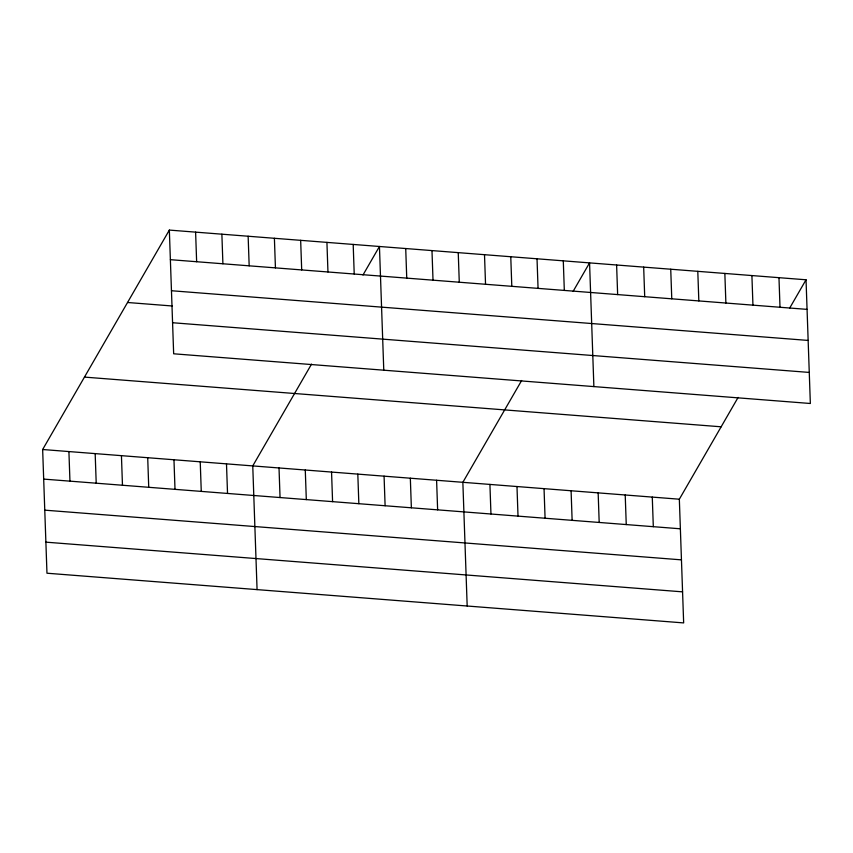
<?xml version="1.0" encoding="UTF-8"?>
<svg xmlns="http://www.w3.org/2000/svg" width="853" height="853" viewBox="0 0 853 853"><rect width="100%" height="100%" fill="white"/><g stroke="black" fill="none" stroke-linecap="round" stroke-linejoin="round"><path stroke-width="1.28" d="M738.112 397.413L679.34 499.208L683.658 622.914L46.968 573.216L42.65 449.51L169.342 230.086L806.032 279.784L810.35 403.49L173.66 353.792L169.342 230.086M311.537 364.114L252.755 465.909L257.073 589.615M362.983 275.007L379.446 246.485L383.775 370.191M521.641 380.513L462.859 482.308L467.177 606.014M573.088 291.417L589.562 262.884L593.88 386.59M789.558 308.306L806.032 279.784M170.376 259.675L807.066 309.372M171.464 290.734L808.143 340.432M127.534 302.495L172.178 305.982M172.583 322.733L809.262 372.43M84.458 377.101L721.148 426.799M42.65 449.51L679.34 499.208M43.684 479.098L680.374 528.796M44.772 510.158L681.451 559.856M45.881 542.156L682.571 591.854M778.97 277.673L780.005 307.261M751.909 275.562L752.943 305.15M724.847 273.45L725.882 303.039M697.797 271.339L698.831 300.928M670.735 269.228L671.769 298.817M652.278 497.096L653.313 526.685M643.674 267.117L644.708 296.705M625.217 494.985L626.251 524.574M616.612 264.995L617.647 294.594M598.156 492.874L599.19 522.462M563.289 260.837L564.323 290.425M571.094 490.763L572.128 520.351M537.027 258.79L538.062 288.378M544.043 488.641L545.078 518.24M510.766 256.732L511.8 286.331M516.982 486.53L518.016 516.129M484.504 254.684L485.538 284.273M489.921 484.419L490.955 514.007M458.242 252.637L459.277 282.226M431.981 250.59L433.015 280.179M436.597 480.26L437.632 509.849M405.719 248.532L406.742 278.131M410.336 478.213L411.37 507.802M384.074 476.155L385.108 505.754M353.185 244.438L354.219 274.026M357.812 474.108L358.846 503.696M326.923 242.391L327.957 271.979M331.55 472.061L332.585 501.649M300.661 240.333L301.695 269.932M305.278 470.003L306.312 499.602M274.399 238.286L275.434 267.874M279.016 467.956L280.051 497.544M248.138 236.238L249.172 265.827M221.876 234.18L222.9 263.78M226.493 463.861L227.527 493.45M195.604 232.133L196.638 261.722M200.231 461.804L201.265 491.403M173.969 459.756L175.004 489.345M147.708 457.709L148.731 487.298M121.435 455.662L122.469 485.25M95.173 453.604L96.208 483.193M68.912 451.557L69.946 481.145"/></g></svg>
